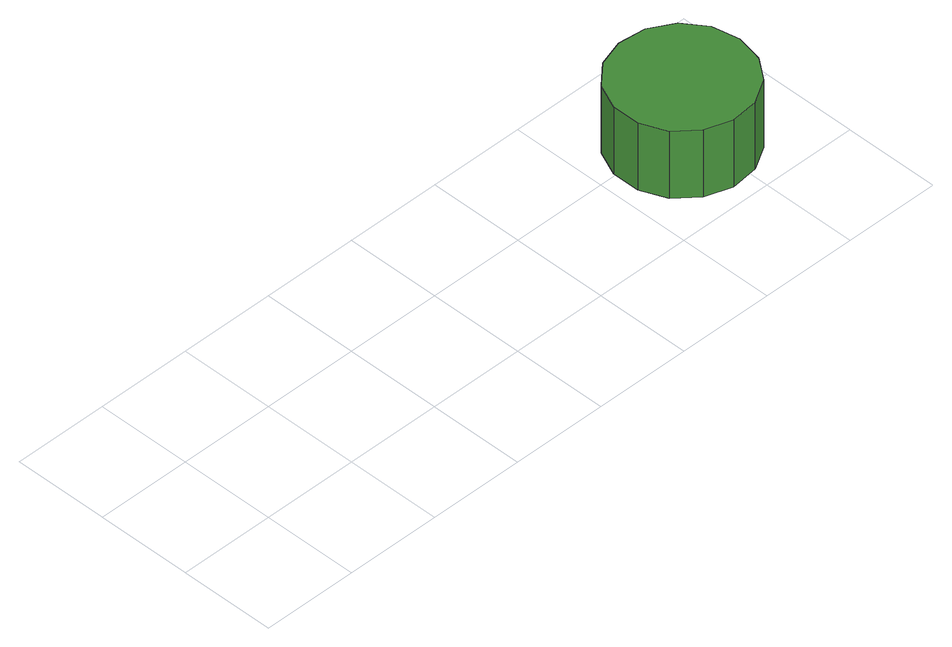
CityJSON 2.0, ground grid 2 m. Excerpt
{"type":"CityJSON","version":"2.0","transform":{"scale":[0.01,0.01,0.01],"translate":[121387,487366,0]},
"CityObjects":{
"tree1":{"type":"SolitaryVegetationObject","attributes":{"function":"something"}},
"tree2":{"type":"SolitaryVegetationObject","attributes":{"function":"something"},"geometry":[{"type":"MultiSurface","lod":"1","boundaries":[[[0,1,2,3,4,5,6,7,8,9,10,11,12,13,14]],[[15,16,17,18,19,20,21,22,23,24,25,26,27,28,29]],[[0,29,28,1]],[[1,28,27,2]],[[2,27,26,3]],[[3,26,25,4]],[[4,25,24,5]],[[5,24,23,6]],[[6,23,22,7]],[[7,22,21,8]],[[8,21,20,9]],[[9,20,19,10]],[[10,19,18,11]],[[11,18,17,12]],[[12,17,16,13]],[[13,16,15,14]],[[14,15,29,0]]]}]}
},
"vertices":[
[1311,176,168],[1299,233,168],[1265,279,168],[1215,308,168],[1157,314,168],[1102,297,168],[1059,258,168],[1036,205,168],[1036,147,168],[1059,94,168],[1102,55,168],[1157,37,168],[1215,43,168],[1265,72,168],[1299,119,168],[1299,119,15],[1265,72,15],[1215,43,15],[1157,37,15],[1102,55,15],[1059,94,15],[1036,147,15],[1036,205,15],[1059,258,15],[1102,297,15],[1157,314,15],[1215,308,15],[1265,279,15],[1299,233,15],[1311,176,15]
]}
